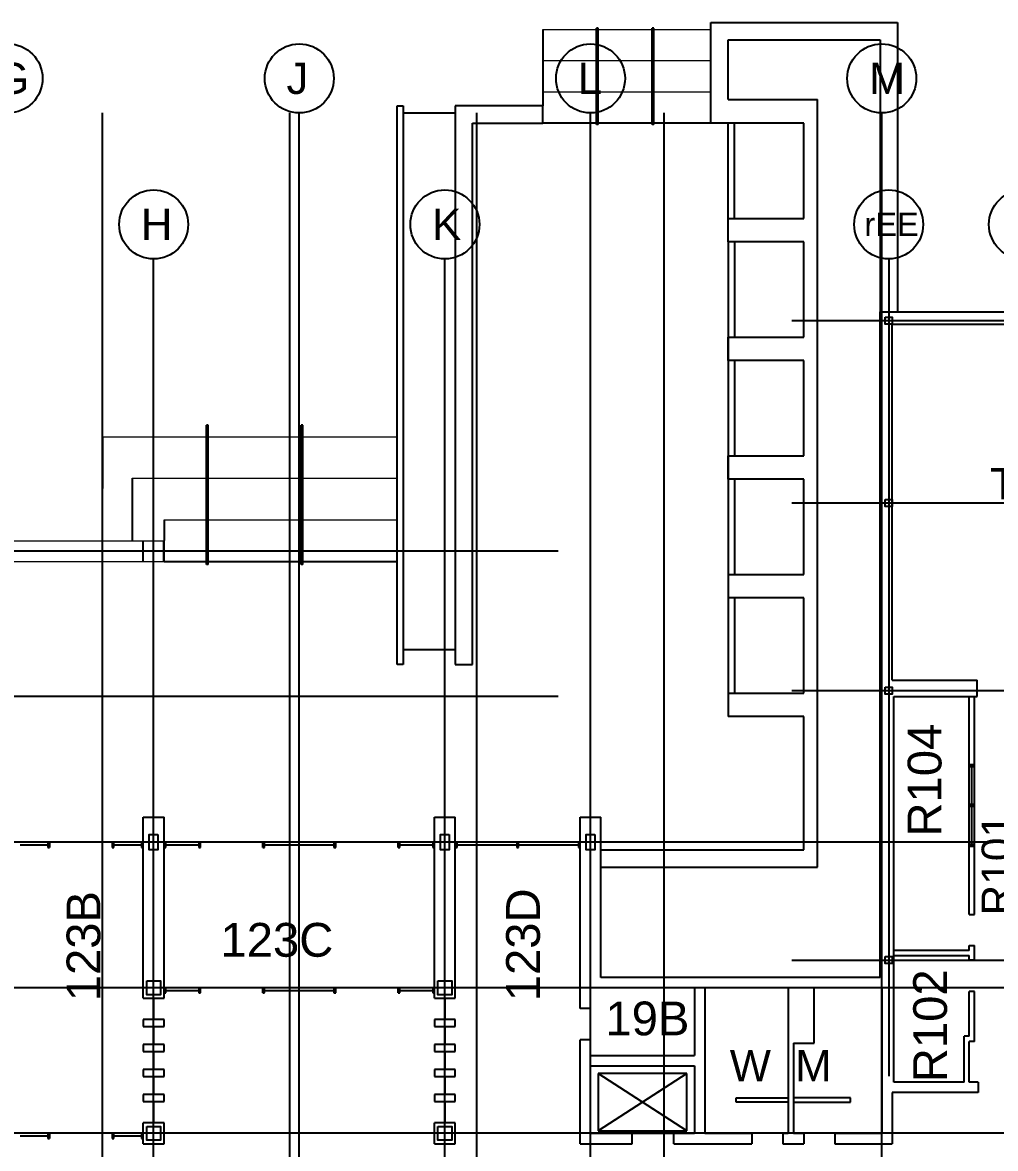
# Model space of a CAD drawing. Extents: x -222 to 8565, y -1562 to 5304.
# Drawn here: x 3998 to 5121, y 3931 to 5231 of the extents above; entities that cross this region are included whole.
import ezdxf

# ---------------------------------------------------------------- set-up
doc = ezdxf.new("R2010")
doc.units = 0
doc.header["$LTSCALE"] = 15
doc.header["$MEASUREMENT"] = 0
doc.layers.get('0').update_dxf_attribs({"linetype": 'CONTINUOUS'})
doc.layers.add('grid', color=251, linetype='CONTINUOUS')
doc.layers.add('room number', color=7, linetype='CONTINUOUS')
doc.layers.add('STAIR', color=251, linetype='CONTINUOUS', lineweight=25)
doc.layers.add('WALLS', color=7, linetype='CONTINUOUS', lineweight=25)
doc.styles.get("Standard").update_dxf_attribs({"font": 'arial.ttf'})
doc.styles.add('style2', font='arial.ttf')
doc.styles.add('style3', font='arial.ttf')

# ---------------------------------------------------------------- blocks, each defined once
blk = doc.blocks.new('AZMND')
for p, q in [((0, 0.5), (0, -0.5)), ((1, 0.5), (0, 0.5)), ((1, -0.5), (1, 0.5)), ((0, -0.5), (1, -0.5))]:
    blk.add_line(p, q)

msp = doc.modelspace()

# ---------------------------------------------------------------- linework, layer by layer
at = {"layer": 'grid'}
for p, q in [((4090.4, -1064.4), (4090.4, 5126.4)), ((4306.4, -1064.4), (4306.4, 5126.4)), ((4317.4, 266.4), (4317.4, 5126.4)), ((4317.4, 266.4), (4317.4, 5126.4)), ((4522.4, -1064.4), (4522.4, 5126.4)), ((4653.4, -1064.4), (4653.4, 5126.4)), ((4738.4, -1064.4), (4738.4, 5126.4)), ((4989.4, 1060.2), (4989.4, 5126.4)), ((4149.4, 1567.8), (4149.4, 4957.9)), ((4485.4, 258.5), (4485.4, 4957.9)), ((4485.4, 258.5), (4485.4, 4957.9)), ((4997.4, 4957.9), (4997.4, 4014.8)), ((4885.6, 4886.7), (6102, 4886.7)), ((4885.6, 4676.2), (6102, 4676.2)), ((4615.9, 4620.7), (1386.5, 4620.7)), ((4885.6, 4459.7), (6102, 4459.7)), ((4615.9, 4452.7), (1386.5, 4452.7)), ((6102, 4284.7), (1386.5, 4284.7)), ((4885.6, 4148.7), (6102, 4148.7)), ((8485.8, 4116.7), (1386.5, 4116.7)), ((8485.8, 3948.7), (1386.5, 3948.7))]:
    msp.add_line(p, q, dxfattribs=at)
for points in [[(4993.4, 4890.7), (5001.4, 4890.7), (5001.4, 4882.7), (4993.4, 4882.7)], [(4993.4, 4680.2), (5001.4, 4680.2), (5001.4, 4672.2), (4993.4, 4672.2)], [(4993.4, 4463.7), (5001.4, 4463.7), (5001.4, 4455.7), (4993.4, 4455.7)], [(4154.4, 4293.7), (4154.4, 4275.7), (4144.4, 4275.7), (4144.4, 4293.7)], [(4490.4, 4293.7), (4490.4, 4275.7), (4480.4, 4275.7), (4480.4, 4293.7)], [(4658.4, 4293.7), (4658.4, 4275.7), (4648.4, 4275.7), (4648.4, 4293.7)], [(4993.4, 4152.7), (5001.4, 4152.7), (5001.4, 4144.7), (4993.4, 4144.7)], [(4141.4, 4124.7), (4157.4, 4124.7), (4157.4, 4108.7), (4141.4, 4108.7)], [(4477.4, 4124.7), (4493.4, 4124.7), (4493.4, 4108.7), (4477.4, 4108.7)], [(4141.4, 3956.7), (4157.4, 3956.7), (4157.4, 3940.7), (4141.4, 3940.7)], [(4477.4, 3956.7), (4493.4, 3956.7), (4493.4, 3940.7), (4477.4, 3940.7)]]:
    msp.add_lwpolyline(points, close=True, dxfattribs=at)
for centre in [(3981.4, 5166.2), (4317.4, 5166.2), (4653.4, 5166.2), (4989.4, 5166.2), (4149.4, 4997.7), (4485.4, 4997.7), (4997.4, 4997.7), (5152.9, 4997.7)]:
    msp.add_circle(centre, 39.8, dxfattribs=at)
at = {"layer": 'STAIR'}
for p, q in [((4660.4, 5112.9), (4660.4, 5224.1)), ((4662.4, 5224.1), (4660.4, 5224.1)), ((4662.4, 5112.9), (4662.4, 5224.1)), ((4724.4, 5112.9), (4724.4, 5224.1)), ((4726.4, 5224.1), (4724.4, 5224.1)), ((4726.4, 5112.9), (4726.4, 5224.1)), ((4792.4, 5114.7), (4792.4, 5230.7)), ((4792.4, 5230.7), (5007.4, 5230.7)), ((5007.4, 5230.7), (5007.4, 4896.7)), ((4598.4, 5222.7), (4598.4, 5134.7)), ((4812.4, 5141.7), (4812.4, 5210.7)), ((4812.4, 5210.7), (4987.4, 5210.7)), ((4987.4, 5210.7), (4987.4, 4896.7)), ((4430.4, 4489.7), (4430.4, 5134.7)), ((4430.4, 5134.7), (4437.4, 5134.7)), ((4437.4, 5134.7), (4437.4, 4489.7)), ((4598.4, 5134.7), (4497.4, 5134.7)), ((4497.4, 5134.7), (4497.4, 4489.7)), ((4598.4, 5114.7), (4598.4, 5134.7)), ((4812.4, 5141.7), (4915.4, 5141.7)), ((4915.4, 4947.4), (4915.4, 5141.7)), ((4437.4, 5126.6), (4497.4, 5126.6)), ((4517.4, 4489.7), (4517.4, 5114.7)), ((4517.4, 5114.7), (4598.4, 5114.7)), ((4660.4, 5114.7), (4598.4, 5114.7)), ((4662.4, 5112.9), (4660.4, 5112.9)), ((4724.4, 5114.7), (4662.4, 5114.7)), ((4726.4, 5112.9), (4724.4, 5112.9)), ((4812.4, 5114.7), (4726.4, 5114.7)), ((4812.4, 5114.7), (4792.4, 5114.7)), ((4899.4, 5114.7), (4812.4, 5114.7)), ((4812.4, 5004.7), (4812.4, 5114.7)), ((4819.4, 5004.7), (4819.4, 5114.7)), ((4899.4, 5004.7), (4899.4, 5114.7)), ((4812.4, 4977.7), (4812.4, 5004.7)), ((4812.4, 5004.7), (4899.4, 5004.7)), ((4899.4, 4977.7), (4812.4, 4977.7)), ((4812.4, 4977.7), (4812.4, 4429.7)), ((4819.4, 4977.7), (4819.4, 4867.7)), ((4899.4, 4867.7), (4899.4, 4977.7)), ((4915.4, 4255.7), (4915.4, 4977.7)), ((4812.4, 4840.7), (4812.4, 4867.7)), ((4812.4, 4867.7), (4899.4, 4867.7)), ((4899.4, 4840.7), (4812.4, 4840.7)), ((4819.4, 4840.7), (4819.4, 4730.7)), ((4899.4, 4730.7), (4899.4, 4840.7)), ((4210.4, 4605.2), (4210.4, 4766.1)), ((4212.4, 4766.1), (4210.4, 4766.1)), ((4212.4, 4605.2), (4212.4, 4766.1)), ((4319.4, 4605.2), (4319.4, 4766.1)), ((4321.4, 4766.1), (4319.4, 4766.1)), ((4321.4, 4605.2), (4321.4, 4766.1)), ((4090.5, 4632.7), (4090.7, 4752.7)), ((4812.4, 4703.7), (4812.4, 4730.7)), ((4812.4, 4730.7), (4899.4, 4730.7)), ((4124.7, 4704.7), (4124.7, 4632.7)), ((4899.4, 4703.7), (4812.4, 4703.7)), ((4819.4, 4703.7), (4819.4, 4593.7)), ((4899.4, 4593.7), (4899.4, 4703.7)), ((4161.4, 4656.7), (4161.2, 4608.7)), ((4161.4, 4608.7), (4210.4, 4608.7)), ((4212.4, 4605.2), (4210.4, 4605.2)), ((4212.4, 4608.7), (4319.4, 4608.7)), ((4321.4, 4605.2), (4319.4, 4605.2)), ((4321.4, 4608.7), (4430.4, 4608.7)), ((4812.4, 4593.7), (4899.4, 4593.7)), ((4899.4, 4566.7), (4812.4, 4566.7)), ((4819.4, 4566.7), (4819.4, 4456.7)), ((4899.4, 4456.7), (4899.4, 4566.7)), ((4437.4, 4507.2), (4497.4, 4507.2)), ((4437.4, 4489.7), (4430.4, 4489.7)), ((4497.4, 4489.7), (4517.4, 4489.7)), ((4812.4, 4456.7), (4899.4, 4456.7)), ((4899.4, 4429.7), (4812.4, 4429.7)), ((4899.4, 4275.7), (4899.4, 4429.7)), ((4665.4, 4275.7), (4899.4, 4275.7)), ((4665.4, 4255.7), (4915.4, 4255.7))]:
    msp.add_line(p, q, dxfattribs=at)
at = {"layer": 'STAIR', "lineweight": 0}
for p, q in [((4598.4, 5222.7), (4660.4, 5222.7)), ((4662.4, 5222.7), (4724.4, 5222.7)), ((4726.4, 5222.7), (4792.4, 5222.7)), ((4598.4, 5186.7), (4660.4, 5186.7)), ((4662.4, 5186.7), (4724.4, 5186.7)), ((4726.4, 5186.7), (4792.4, 5186.7)), ((4598.4, 5150.7), (4660.4, 5150.7)), ((4662.4, 5150.7), (4724.4, 5150.7)), ((4726.4, 5150.7), (4792.4, 5150.7)), ((4598.4, 5114.7), (4660.4, 5114.7)), ((4662.4, 5114.7), (4724.4, 5114.7)), ((4726.4, 5114.7), (4792.4, 5114.7)), ((4090.7, 4752.7), (4210.4, 4752.7)), ((4212.4, 4752.7), (4319.4, 4752.7)), ((4321.4, 4752.7), (4430.4, 4752.7)), ((4124.7, 4704.7), (4210.4, 4704.7)), ((4212.4, 4704.7), (4319.4, 4704.7)), ((4321.4, 4704.7), (4430.4, 4704.7)), ((4161.4, 4656.7), (4430.4, 4656.7)), ((2289.2, 4632.7), (4161.4, 4632.7)), ((2313.2, 4608.7), (4210.4, 4608.7)), ((4212.4, 4608.7), (4319.4, 4608.7)), ((4321.4, 4608.7), (4430.4, 4608.7))]:
    msp.add_line(p, q, dxfattribs=at)
at = {"layer": 'WALLS'}
for p, q in [((4987.4, 4128.7), (4987.4, 4896.7)), ((4987.4, 4896.7), (5755.4, 4896.7)), ((5001.4, 4882.7), (5741.4, 4882.7)), ((5001.4, 4471.7), (5001.4, 4882.7)), ((4137.2, 4608.7), (4137.2, 4632.7)), ((4137.4, 4608.7), (4137.4, 4632.7)), ((4161.2, 4608.7), (4161.2, 4632.7)), ((5001.4, 4471.7), (5099.4, 4471.7)), ((5099.4, 4452.7), (5099.4, 4471.7)), ((5003.4, 4452.7), (5099.4, 4452.7)), ((5003.4, 4007.7), (5003.4, 4452.7)), ((5090.4, 4201.4), (5090.4, 4452.7)), ((5096.4, 4340.9), (5096.4, 4452.7)), ((5090.4, 4374.1), (5090.4, 4372.1)), ((5096.4, 4374.1), (5090.4, 4374.1)), ((5090.4, 4372.1), (5096.4, 4372.1)), ((5093.4, 4328.1), (5093.4, 4372.1)), ((5096.4, 4372.1), (5096.4, 4374.1)), ((5096.4, 4201.4), (5096.4, 4340.9)), ((5090.4, 4328.1), (5090.4, 4326.1)), ((5096.4, 4328.1), (5090.4, 4328.1)), ((5096.4, 4326.1), (5096.4, 4328.1)), ((5090.4, 4326.1), (5096.4, 4326.1)), ((5093.4, 4282.1), (5093.4, 4326.1)), ((4137.4, 4104.7), (4137.4, 4313.7)), ((4137.4, 4313.7), (4161.4, 4313.7)), ((4161.4, 4104.7), (4161.4, 4313.7)), ((4473.4, 4104.7), (4473.4, 4313.7)), ((4473.4, 4313.7), (4497.4, 4313.7)), ((4497.4, 4104.7), (4497.4, 4313.7)), ((4641.4, 4092.7), (4641.4, 4313.7)), ((4641.4, 4092.7), (4641.4, 4313.7)), ((4641.4, 4313.7), (4665.4, 4313.7)), ((4641.4, 4313.7), (4665.4, 4313.7)), ((4665.4, 4128.7), (4665.4, 4313.7)), ((4665.4, 4128.7), (4665.4, 4313.7)), ((3995.4, 4281.7), (4027.4, 4281.7)), ((4029.4, 4284.7), (4029.4, 4278.7)), ((4101.4, 4284.7), (4101.4, 4278.7)), ((4103.4, 4281.7), (4135.4, 4281.7)), ((4163.4, 4281.7), (4201.4, 4281.7)), ((4203.4, 4278.7), (4203.4, 4284.7)), ((4275.4, 4278.7), (4275.4, 4284.7)), ((4277.4, 4281.7), (4316.4, 4281.7)), ((4316.4, 4281.7), (4357.4, 4281.7)), ((4359.4, 4278.7), (4359.4, 4284.7)), ((4431.4, 4278.7), (4431.4, 4284.7)), ((4433.4, 4281.7), (4471.4, 4281.7)), ((4499.4, 4281.7), (4568.4, 4281.7)), ((4570.4, 4281.7), (4639.4, 4281.7)), ((4570.4, 4281.7), (4639.4, 4281.7)), ((5090.4, 4282.1), (5090.4, 4280.1)), ((5096.4, 4282.1), (5090.4, 4282.1)), ((5096.4, 4280.1), (5090.4, 4280.1)), ((5090.4, 4280.1), (5096.4, 4280.1)), ((5090.4, 4280.1), (5096.4, 4280.1)), ((5096.4, 4280.1), (5096.4, 4282.1)), ((5090.4, 4201.4), (5096.4, 4201.4)), ((5090.4, 4159.7), (5003.4, 4159.7)), ((5090.4, 4165.4), (5096.4, 4165.4)), ((5090.4, 4159.7), (5090.4, 4165.4)), ((5096.4, 4148.5), (5096.4, 4165.4)), ((5090.4, 4153.7), (5003.4, 4153.7)), ((5090.4, 4148.5), (5090.4, 4153.9)), ((5096.4, 4148.5), (5090.4, 4148.5)), ((5090.4, 4148.5), (5096.4, 4148.5)), ((4737.4, 4128.7), (4665.4, 4128.7)), ((4987.4, 4128.7), (4665.4, 4128.7)), ((4163.4, 4113.7), (4201.4, 4113.7)), ((4203.4, 4110.7), (4203.4, 4116.7)), ((4275.4, 4110.7), (4275.4, 4116.7)), ((4277.4, 4113.7), (4318.4, 4113.7)), ((4318.4, 4113.7), (4357.4, 4113.7)), ((4359.4, 4110.7), (4359.4, 4116.7)), ((4431.4, 4110.7), (4431.4, 4116.7)), ((4433.4, 4113.7), (4471.4, 4113.7)), ((4773.4, 4116.7), (4653.4, 4116.7)), ((4737.4, 4116.7), (4653.4, 4116.7)), ((4653.4, 4092.7), (4653.4, 4116.7)), ((4653.4, 4092.7), (4653.4, 4116.7)), ((4773.4, 4116.7), (4653.4, 4116.7)), ((4773.4, 4116.7), (4773.4, 4038.7)), ((4773.4, 4116.7), (4773.4, 4038.7)), ((4785.4, 4116.7), (4785.4, 3948.7)), ((4785.4, 4116.7), (4785.4, 3948.7)), ((4881.4, 4116.7), (4785.4, 4116.7)), ((4881.4, 4116.7), (4881.4, 3948.7)), ((4989.4, 4116.7), (4911.4, 4116.7)), ((4911.4, 4052.7), (4911.4, 4116.7)), ((4989.4, 4116.7), (4989.4, 3948.7)), ((5096.4, 4112.5), (5090.4, 4112.5)), ((5090.4, 4060.7), (5090.4, 4112.5)), ((5096.4, 4054.7), (5096.4, 4112.5)), ((4137.4, 4104.7), (4161.4, 4104.7)), ((4149.4, 4104.7), (4149.4, 4079.9)), ((4473.4, 4104.7), (4497.4, 4104.7)), ((4485.4, 4104.7), (4485.4, 4079.9)), ((4653.4, 4092.7), (4641.4, 4092.7)), ((4653.4, 4092.7), (4641.4, 4092.7)), ((4161.4, 4079.9), (4137.4, 4079.9)), ((4137.4, 4079.9), (4137.4, 4071.9)), ((4137.4, 4071.9), (4161.4, 4071.9)), ((4149.4, 4071.9), (4149.4, 4051.1)), ((4161.4, 4071.9), (4161.4, 4079.9)), ((4497.4, 4079.9), (4473.4, 4079.9)), ((4473.4, 4079.9), (4473.4, 4071.9)), ((4473.4, 4071.9), (4497.4, 4071.9)), ((4485.4, 4071.9), (4485.4, 4051.1)), ((4497.4, 4071.9), (4497.4, 4079.9)), ((4641.4, 3936.7), (4641.4, 4056.7)), ((4641.4, 3936.7), (4641.4, 4056.7)), ((4653.4, 4056.7), (4641.4, 4056.7)), ((4653.4, 4056.7), (4641.4, 4056.7)), ((4653.4, 4038.7), (4653.4, 4056.7)), ((4653.4, 4038.7), (4653.4, 4056.7)), ((5084.4, 4007.7), (5084.4, 4060.7)), ((5090.4, 4060.7), (5084.4, 4060.7)), ((5090.4, 4007.7), (5090.4, 4054.7)), ((5096.4, 4054.7), (5090.4, 4054.7)), ((4161.4, 4051.1), (4137.4, 4051.1)), ((4137.4, 4051.1), (4137.4, 4043.1)), ((4137.4, 4043.1), (4161.4, 4043.1)), ((4149.4, 4043.1), (4149.4, 4022.3)), ((4161.4, 4043.1), (4161.4, 4051.1)), ((4497.4, 4051.1), (4473.4, 4051.1)), ((4473.4, 4051.1), (4473.4, 4043.1)), ((4473.4, 4043.1), (4497.4, 4043.1)), ((4485.4, 4043.1), (4485.4, 4022.3)), ((4497.4, 4043.1), (4497.4, 4051.1)), ((4887.4, 4052.7), (4887.4, 3948.7)), ((4887.4, 4052.7), (4911.4, 4052.7)), ((4653.4, 4038.7), (4773.4, 4038.7)), ((4653.4, 4038.7), (4737.4, 4038.7)), ((4653.4, 4038.7), (4773.4, 4038.7)), ((4161.4, 4022.3), (4137.4, 4022.3)), ((4137.4, 4022.3), (4137.4, 4014.3)), ((4161.4, 4014.3), (4161.4, 4022.3)), ((4497.4, 4022.3), (4473.4, 4022.3)), ((4473.4, 4022.3), (4473.4, 4014.3)), ((4497.4, 4014.3), (4497.4, 4022.3)), ((4653.4, 4026.7), (4773.4, 4026.7)), ((4653.4, 3948.7), (4653.4, 4026.7)), ((4653.4, 3948.7), (4653.4, 4026.7)), ((4653.4, 4026.7), (4737.4, 4026.7)), ((4653.4, 4026.7), (4773.4, 4026.7)), ((4764.4, 4017.7), (4662.4, 4017.7)), ((4764.4, 3951.7), (4662.4, 4017.7)), ((4764.4, 4017.7), (4662.4, 3951.7)), ((4662.4, 4017.7), (4662.4, 3951.7)), ((4662.4, 4017.7), (4662.4, 3951.7)), ((4737.4, 4017.7), (4662.4, 4017.7)), ((4737.4, 3969.2), (4662.4, 4017.7)), ((4764.4, 4017.7), (4662.4, 4017.7)), ((4764.4, 3951.7), (4662.4, 4017.7)), ((4764.4, 4017.7), (4662.4, 3951.7)), ((4764.4, 3951.7), (4764.4, 4017.7)), ((4764.4, 3951.7), (4764.4, 4017.7)), ((4773.4, 4026.7), (4773.4, 3948.7)), ((4773.4, 4026.7), (4773.4, 3948.7)), ((4137.4, 4014.3), (4161.4, 4014.3)), ((4149.4, 4014.3), (4149.4, 3993.5)), ((4473.4, 4014.3), (4497.4, 4014.3)), ((4485.4, 4014.3), (4485.4, 3993.5)), ((5084.4, 4007.7), (5003.4, 4007.7)), ((5100.6, 4007.7), (5090.4, 4007.7)), ((5100.6, 4007.7), (5100.6, 3995.7)), ((4161.4, 3993.5), (4137.4, 3993.5)), ((4137.4, 3993.5), (4137.4, 3985.5)), ((4161.4, 3985.5), (4161.4, 3993.5)), ((4473.4, 3993.5), (4473.4, 3985.5)), ((4497.4, 3993.5), (4473.4, 3993.5)), ((4497.4, 3985.5), (4497.4, 3993.5)), ((4737.4, 4000.2), (4662.4, 3951.7)), ((4821.4, 3984.7), (4821.4, 3989.7)), ((4821.4, 3984.7), (4821.4, 3989.7)), ((4821.4, 3989.7), (4881.4, 3989.7)), ((4953.4, 3989.7), (4887.4, 3989.7)), ((4953.4, 3984.7), (4953.4, 3989.7)), ((5100.6, 3995.7), (5001.4, 3995.7)), ((5001.4, 3995.7), (5001.4, 3936.7)), ((4137.4, 3985.5), (4161.4, 3985.5)), ((4149.4, 3985.5), (4149.4, 3960.7)), ((4473.4, 3985.5), (4497.4, 3985.5)), ((4485.4, 3985.5), (4485.4, 3960.7)), ((4881.4, 3984.7), (4821.4, 3984.7)), ((4887.4, 3984.7), (4953.4, 3984.7)), ((4161.4, 3960.7), (4137.4, 3960.7)), ((4137.4, 3936.7), (4137.4, 3960.7)), ((4161.4, 3936.7), (4161.4, 3960.7)), ((4473.4, 3936.7), (4473.4, 3960.7)), ((4497.4, 3960.7), (4473.4, 3960.7)), ((4497.4, 3936.7), (4497.4, 3960.7)), ((4662.4, 3951.7), (4764.4, 3951.7)), ((4662.4, 3951.7), (4737.4, 3951.7)), ((4662.4, 3951.7), (4764.4, 3951.7)), ((3995.4, 3945.7), (4027.4, 3945.7)), ((4029.4, 3948.7), (4029.4, 3942.7)), ((4101.4, 3948.7), (4101.4, 3942.7)), ((4103.4, 3945.7), (4135.4, 3945.7)), ((4653.4, 3948.7), (4701.4, 3948.7)), ((4653.4, 3948.7), (4701.4, 3948.7)), ((4701.4, 3948.7), (4737.4, 3948.7)), ((4701.4, 3936.7), (4701.4, 3948.7)), ((4701.4, 3936.7), (4701.4, 3948.7)), ((4701.4, 3948.7), (4749.4, 3948.7)), ((4749.4, 3948.7), (4773.4, 3948.7)), ((4749.4, 3936.7), (4749.4, 3948.7)), ((4749.4, 3948.7), (4773.4, 3948.7)), ((4749.4, 3936.7), (4749.4, 3948.7)), ((4785.4, 3948.7), (4839.4, 3948.7)), ((4785.4, 3948.7), (4821.4, 3948.7)), ((4785.4, 3948.7), (4839.4, 3948.7)), ((4785.4, 3948.7), (4821.4, 3948.7)), ((4839.4, 3948.7), (4839.4, 3936.7)), ((4875.4, 3948.7), (4881.4, 3948.7)), ((4875.4, 3948.7), (4875.4, 3936.7)), ((4887.4, 3948.7), (4899.4, 3948.7)), ((4899.4, 3948.7), (4899.4, 3936.7)), ((4935.4, 3948.7), (4989.4, 3948.7)), ((4935.4, 3948.7), (4935.4, 3936.7)), ((4989.4, 3948.7), (4953.4, 3948.7)), ((4137.4, 3936.7), (4161.4, 3936.7)), ((4137.4, 3936.7), (4161.4, 3936.7)), ((4473.4, 3936.7), (4497.4, 3936.7)), ((4641.4, 3936.7), (4665.4, 3936.7)), ((4641.4, 3936.7), (4665.4, 3936.7)), ((4659.4, 3936.7), (4701.4, 3936.7)), ((4659.4, 3936.7), (4701.4, 3936.7)), ((4749.4, 3936.7), (4839.4, 3936.7)), ((4749.4, 3936.7), (4839.4, 3936.7)), ((4875.4, 3936.7), (4899.4, 3936.7)), ((4935.4, 3936.7), (5001.4, 3936.7))]:
    msp.add_line(p, q, dxfattribs=at)
for points in [[(5090.4, 4372.1), (5090.4, 4374.1), (5096.4, 4372.1), (5096.4, 4374.1)], [(5090.4, 4326.1), (5090.4, 4328.1), (5096.4, 4326.1), (5096.4, 4328.1)], [(5090.4, 4280.1), (5090.4, 4282.1), (5096.4, 4280.1), (5096.4, 4282.1)]]:
    msp.add_solid(points, dxfattribs=at)

# ---------------------------------------------------------------- block references
at = {"layer": 'WALLS', "xscale": 2, "yscale": 6}
for p in [(4027.4, 4281.7), (4101.4, 4281.7), (4135.4, 4281.7), (4161.4, 4281.7), (4201.4, 4281.7), (4275.4, 4281.7), (4357.4, 4281.7), (4431.4, 4281.7), (4471.4, 4281.7), (4497.4, 4281.7), (4568.4, 4281.7), (4568.4, 4281.7), (4639.4, 4281.7), (4639.4, 4281.7), (4161.4, 4113.7), (4201.4, 4113.7), (4275.4, 4113.7), (4357.4, 4113.7), (4431.4, 4113.7), (4471.4, 4113.7), (4027.4, 3945.7), (4101.4, 3945.7), (4135.4, 3945.7)]:
    msp.add_blockref('AZMND', p, dxfattribs=at)

# ---------------------------------------------------------------- texts
at = {"layer": 'grid', "style": 'style2'}
for s, height, p in [('G', 36, (3966.7, 5148.3)), ('J', 36, (4302.7, 5148.3)), ('L', 36, (4638.7, 5148.3)), ('M', 36, (4974.7, 5148.3)), ('H', 36, (4134.7, 4979.8)), ('K', 36, (4470.7, 4979.8)), ('rEE', 27, (4969.3, 4984.3))]:
    msp.add_text(s, height=height, dxfattribs=at).set_placement(p)
at = {"layer": 'room number'}
for s, height, p in [('R104', 39, (5058.3, 4291.2)), ('R101', 35.1, (5139.7, 4200.1))]:
    msp.add_text(s, height=height, rotation=90, dxfattribs=at).set_placement(p)
at = {"layer": 'room number', "lineweight": 0}
for s, p in [('123B', (4087.9, 4101.1)), ('123D', (4595, 4101.1)), ('R102', (5064.7, 4007.7))]:
    msp.add_text(s, height=39, rotation=90, dxfattribs=at).set_placement(p)
for s, p in [('  123C', (4196.2, 4152.5)), ('19B', (4670.6, 4061.8))]:
    msp.add_text(s, height=39, dxfattribs=at).set_placement(p)
at = {"layer": 'room number', "lineweight": 0, "style": 'style3'}
msp.add_text('W  M', height=36, dxfattribs=at).set_placement((4814.1, 4008.8))
at = {"layer": 'WALLS'}
msp.add_text('TELEVISION STUDIO', height=36, dxfattribs=at).set_placement((5114.4, 4680.4))

doc.saveas('drawing.dxf')
